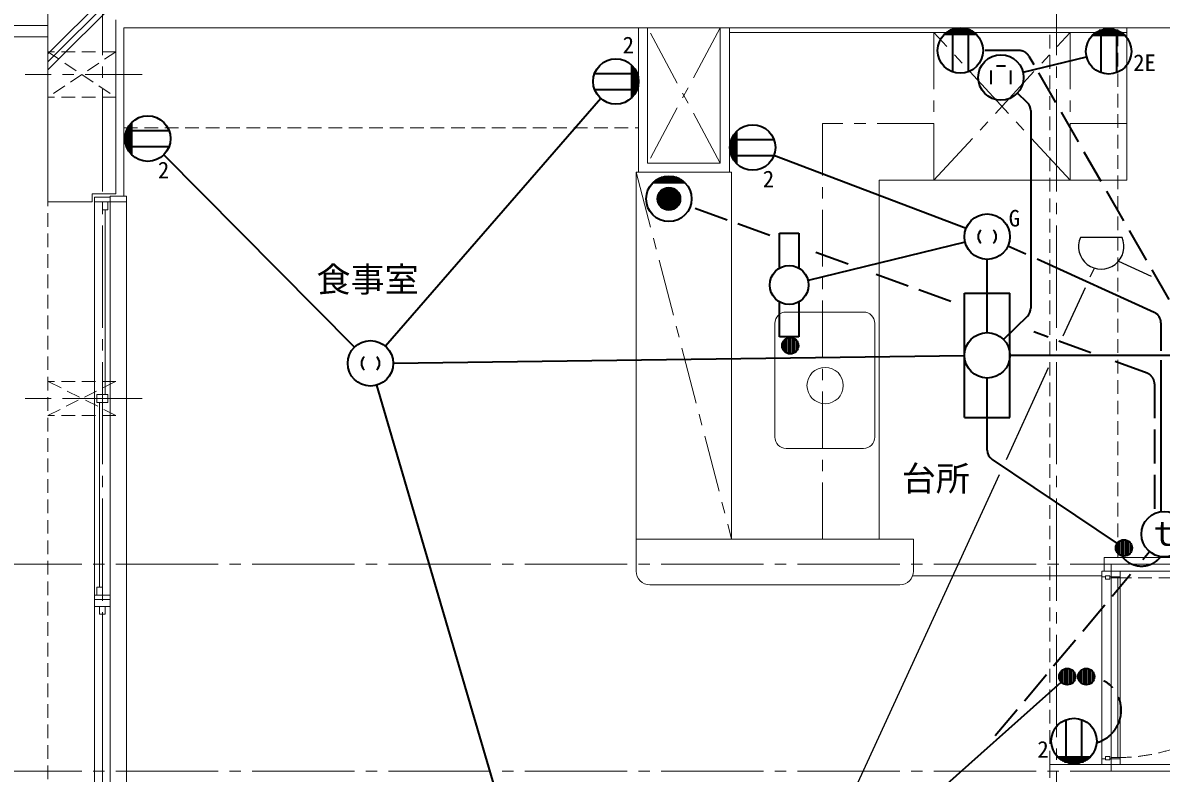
# Model space of a CAD drawing. Units: millimetres at full size, sheet at 1:50; details may follow other scales. Extents: x -9674 to 9699, y -6794 to 6791.
# Drawn here: x -7153 to -2142, y 454 to 3755 of the extents above; entities that cross this region are included whole.
import ezdxf
from ezdxf.enums import TextEntityAlignment as Align

# ---------------------------------------------------------------- set-up
doc = ezdxf.new("R2010")
doc.units = ezdxf.units.MM
doc.header["$LTSCALE"] = 50
for name, pattern in [('CHAIN1', [8, 5, -1, 1, -1]), ('CHAIN2', [12, 9, -1, 1, -1]), ('DASHED1', [1.8, 1.2, -0.6]), ('DASHED3', [4, 3, -1])]:
    doc.linetypes.add(name, pattern=pattern)
for name, color, linetype, lineweight in [('1-0_芯', 134, 'CHAIN2', 9), ('1-1_躯体', 134, 'Continuous', 9), ('1-2_間仕切', 134, 'Continuous', 9), ('1-3_建具', 134, 'Continuous', 9), ('1-5_設備', 134, 'Continuous', 9), ('1-6_ﾊﾞﾙｺﾆｰ・階段', 134, 'Continuous', 9), ('1-7_その他', 134, 'DASHED1', 9), ('1-8_ハッチ', 134, 'Continuous', 9), ('1-C_梁', 134, 'DASHED1', 9), ('2-0_芯', 2, 'Continuous', 35), ('2-E', 2, 'Continuous', 35), ('3-3', 1, 'Continuous', 25), ('3-E', 3, 'Continuous', 35)]:
    doc.layers.add(name, color=color, linetype=linetype, lineweight=lineweight)
doc.layers.add('1-A_文字', color=134, linetype='Continuous')
doc.styles.add('ＭＳ ゴシック', font='')
doc.styles.get('ＭＳ ゴシック').set_extended_font_data('MS Gothic')

msp = doc.modelspace()

# ---------------------------------------------------------------- linework, layer by layer
at = {"layer": '1-0_芯'}
for p, q in [((-6802.5, -3587.09), (-6802.5, 4842.91)), ((-2602.5, -3587.09), (-2602.5, 4842.91)), ((-8542.5, 1372.91), (8067.5, 1372.91)), ((-2362.5, 462.91), (-2362.5, 1372.91)), ((-8542.5, 462.91), (2697.5, 462.91))]:
    msp.add_line(p, q, dxfattribs=at)
at = {"layer": '1-1_躯体'}
for p, q in [((-7042.5, 2967.91), (-7042.5, 3952.91)), ((-6742.5, 3002.91), (-6742.5, 3767.91)), ((-6847.5, 2967.91), (-7042.5, 2967.91)), ((-6847.5, 3002.91), (-6847.5, 2967.91)), ((-6742.5, 3002.91), (-6847.5, 3002.91))]:
    msp.add_line(p, q, dxfattribs=at)
at = {"layer": '1-2_間仕切'}
for p, q in [((-4402.5, 3732.91), (-4402.5, 3137.91)), ((-4082.5, 3732.91), (-4082.5, 3137.91)), ((-4042.5, 3732.91), (-4042.5, 3097.91)), ((-4402.5, 3137.91), (-4082.5, 3137.91)), ((-2392.5, 1342.91), (-2392.5, 1402.91)), ((-2392.5, 1402.91), (-1382.5, 1402.91)), ((-752.5, 1342.91), (-2392.5, 1342.91)), ((-2632.5, 492.91), (117.5, 492.91)), ((-2632.5, 432.91), (-2632.5, 492.91))]:
    msp.add_line(p, q, dxfattribs=at)
msp.add_lwpolyline([(-4442.5, 3732.91), (-4442.5, 3097.91), (-4042.5, 3097.91)], dxfattribs=at)
at = {"layer": '1-3_建具'}
for p, q in [((-6837.5, 2987.91), (-6837.5, 2952.91)), ((-6837.5, 2987.91), (-6767.5, 2987.91)), ((-6767.5, 2967.91), (-6837.5, 2967.91)), ((-6802.5, 2932.91), (-6802.5, 2967.91)), ((-6778.5, 2932.91), (-6778.5, 2967.91)), ((-6767.5, 2992.91), (-6767.5, 2967.91)), ((-6695.5, 2992.91), (-6767.5, 2992.91)), ((-6767.5, 2952.91), (-6767.5, 2967.91)), ((-6695.5, -1462.09), (-6695.5, 2967.91)), ((-6837.5, 2952.91), (-6837.5, 1252.91)), ((-6778.5, 2932.91), (-6802.5, 2932.91)), ((-6790.5, 2932.91), (-6790.5, 2120.41)), ((-6767.5, 2952.91), (-6767.5, 1252.91)), ((-6778.5, 2120.41), (-6826.5, 2120.41)), ((-6826.5, 2120.41), (-6826.5, 2085.41)), ((-6802.5, 2120.41), (-6802.5, 2085.41)), ((-6940.98, 2102.91), (-6664.02, 2102.91)), ((-6814.5, 1272.91), (-6814.5, 2085.41)), ((-2322.5, 1342.91), (-2402.5, 1342.91)), ((-2402.5, 1342.91), (-2402.5, 1317.91)), ((-2387.5, 1317.91), (-2402.5, 1317.91)), ((-2402.5, 517.91), (-2402.5, 1317.91)), ((-2387.5, 1307.91), (-2387.5, 1322.91)), ((-2387.5, 1322.91), (-2367.5, 1322.91)), ((-2367.5, 1307.91), (-2387.5, 1307.91)), ((-2367.5, 1322.91), (-2367.5, 1307.91)), ((-2362.5, 1312.91), (-2332.5, 1312.91)), ((-2362.5, 522.91), (-2362.5, 1312.91)), ((-2332.5, 1312.91), (-2332.5, 522.91)), ((-2322.5, 1342.91), (-2322.5, 1317.91)), ((-6837.5, 1172.91), (-6837.5, 1252.91)), ((-6826.5, 1272.91), (-6802.5, 1272.91)), ((-6826.5, 1272.91), (-6826.5, 1237.91)), ((-6802.5, 1272.91), (-6802.5, 1237.91)), ((-6767.5, 1252.91), (-6767.5, 1172.91)), ((-6767.5, 1237.91), (-6837.5, 1237.91)), ((-6837.5, 1217.91), (-6767.5, 1217.91)), ((-6767.5, 1187.91), (-6837.5, 1187.91)), ((-6837.5, 1172.91), (-6837.5, 332.91)), ((-6814.5, 1152.91), (-6814.5, 1187.91)), ((-6790.5, 1152.91), (-6814.5, 1152.91)), ((-6802.5, 352.91), (-6802.5, 1152.91)), ((-6790.5, 1152.91), (-6790.5, 1187.91)), ((-6767.5, 1172.91), (-6767.5, 332.91)), ((-2402.5, 517.91), (-2402.5, 492.91)), ((-2387.5, 517.91), (-2402.5, 517.91)), ((-2367.5, 527.91), (-2387.5, 527.91)), ((-2387.5, 512.91), (-2387.5, 527.91)), ((-2367.5, 512.91), (-2387.5, 512.91)), ((-2367.5, 512.91), (-2367.5, 527.91)), ((-2367.5, 517.91), (-2322.5, 517.91)), ((-2332.5, 522.91), (-2362.5, 522.91))]:
    msp.add_line(p, q, dxfattribs=at)
at = {"layer": '1-3_建具', "linetype": 'DASHED1'}
msp.add_line((-2332.5, 1312.91), (-1542.5, 1312.91), dxfattribs=at)
at = {"layer": '1-3_建具'}
for points in [[(-6695.5, 2992.91), (-6695.5, 2967.91), (-6767.5, 2967.91)], [(-6778.5, 2120.41), (-6778.5, 2085.41), (-6826.5, 2085.41)], [(-2367.5, 1317.91), (-2322.5, 1317.91), (-2322.5, 517.91)], [(-2322.5, 517.91), (-2322.5, 492.91), (-2402.5, 492.91)]]:
    msp.add_lwpolyline(points, dxfattribs=at)
at = {"layer": '1-3_建具', "linetype": 'DASHED1'}
msp.add_arc((-2332.5, 1312.91), 790, 270, 360, dxfattribs=at)
at = {"layer": '1-5_設備'}
for p, q in [((-2292.5, 3712.91), (-4042.5, 3712.91)), ((-2292.5, 3732.91), (-2292.5, 3062.91)), ((-4452.5, 3097.91), (-4442.5, 3097.91)), ((-4452.5, 1342.91), (-4452.5, 3097.91)), ((-4042.5, 3097.91), (-4032.5, 3097.91)), ((-4032.5, 1482.91), (-4032.5, 3097.91)), ((-2292.5, 3062.91), (-3382.5, 3062.91)), ((-3382.5, 1482.91), (-3382.5, 3062.91)), ((-3792.5, 2482.91), (-3452.5, 2482.91)), ((-3842.5, 1932.91), (-3842.5, 2432.91)), ((-3402.5, 2432.91), (-3402.5, 1932.91)), ((-3792.5, 1882.91), (-3452.5, 1882.91)), ((-3235.93, 1322.91), (-2402.5, 1322.91)), ((-3292.5, 1282.91), (-4392.5, 1282.91))]:
    msp.add_line(p, q, dxfattribs=at)
at = {"layer": '1-5_設備', "linetype": 'CHAIN1'}
for p, q in [((-3142.5, 3712.91), (-3142.5, 3062.91)), ((-3142.5, 3062.91), (-2542.5, 3712.91)), ((-2542.5, 3062.91), (-3142.5, 3712.91)), ((-2542.5, 3712.91), (-2542.5, 3062.91)), ((-3142.5, 3312.91), (-3632.5, 3312.91)), ((-3632.5, 1482.91), (-3632.5, 3312.91)), ((-2292.5, 3312.91), (-2542.5, 3312.91)), ((-4452.5, 3097.91), (-4032.5, 1482.91))]:
    msp.add_line(p, q, dxfattribs=at)
at = {"layer": '1-5_設備'}
msp.add_lwpolyline([(-3232.5, 1342.91), (-3232.5, 1482.91), (-4452.5, 1482.91)], dxfattribs=at)
msp.add_circle((-3620.87, 2159.54), 80, dxfattribs=at)
for centre, radius, start, end in [((-3792.5, 2432.91), 50, 90, 180), ((-3452.5, 2432.91), 50, 0, 90), ((-3792.5, 1932.91), 50, 180, 270), ((-3452.5, 1932.91), 50, 270, 0), ((-4392.5, 1342.91), 60, 180, 270), ((-3292.5, 1342.91), 60, 270, 0)]:
    msp.add_arc(centre, radius, start, end, dxfattribs=at)
at = {"layer": '1-6_ﾊﾞﾙｺﾆｰ・階段'}
for p, q in [((-7988.9, 3742.91), (-7042.5, 3742.91)), ((-7962.1, 3692.91), (-7042.5, 3692.91))]:
    msp.add_line(p, q, dxfattribs=at)
at = {"layer": '1-7_その他', "linetype": 'CHAIN1'}
for p, q in [((-4082.5, 3732.91), (-4402.5, 3137.91)), ((-4082.5, 3137.91), (-4402.5, 3732.91)), ((-6627.5, 3527.91), (-7142.5, 3527.91)), ((-6627.5, 2102.91), (-7142.5, 2102.91))]:
    msp.add_line(p, q, dxfattribs=at)
at = {"layer": '1-7_その他'}
for p, q in [((-6742.5, 3627.91), (-7042.5, 3427.91)), ((-6742.5, 3427.91), (-7042.5, 3427.91)), ((-6742.5, 2177.91), (-7042.5, 2177.91)), ((-7042.5, 2027.91), (-6742.5, 2177.91)), ((-6742.5, 2027.91), (-7042.5, 2177.91)), ((-6742.5, 2027.91), (-7042.5, 2027.91))]:
    msp.add_line(p, q, dxfattribs=at)
msp.add_lwpolyline([(-6742.5, 3627.91), (-7042.5, 3627.91), (-6742.5, 3427.91)], dxfattribs=at)
at = {"layer": '1-8_ハッチ'}
for p, q in [((-7042.5, 3547.68), (-6637.27, 3952.91)), ((-7042.5, 3583.04), (-6672.63, 3952.91)), ((-7042.5, 3618.39), (-6707.98, 3952.91)), ((-6707.5, 2992.91), (-6707.5, 3732.91)), ((6022.5, 3732.91), (-6707.5, 3732.91))]:
    msp.add_line(p, q, dxfattribs=at)
at = {"layer": '1-C_梁'}
for p, q in [((-2632.5, 492.91), (-2632.5, 3712.91)), ((-2332.5, 1402.91), (-2332.5, 3712.91)), ((-6707.5, 3292.91), (-4442.5, 3292.91)), ((-7042.5, -1462.09), (-7042.5, 2967.91))]:
    msp.add_line(p, q, dxfattribs=at)
at = {"layer": '2-0_芯'}
for p, q in [((-2964.34, 3712.27), (-3086.96, 3712.27)), ((-2972.97, 3718.27), (-3078.33, 3718.27)), ((-2984.19, 3724.27), (-3067.12, 3724.27)), ((-3060.65, 3726.95), (-3060.65, 3539.56)), ((-3001.33, 3730.27), (-3049.97, 3730.27)), ((-2990.65, 3726.95), (-2990.65, 3539.56)), ((-2311.53, 3708.81), (-2434.15, 3708.81)), ((-2320.17, 3714.81), (-2425.52, 3714.81)), ((-2331.38, 3720.81), (-2414.31, 3720.81)), ((-2407.84, 3723.49), (-2407.84, 3536.1)), ((-2348.52, 3726.81), (-2397.17, 3726.81)), ((-2337.84, 3723.49), (-2337.84, 3536.1)), ((-2954.24, 3703.27), (-3097.07, 3703.27)), ((-2957.31, 3706.27), (-3093.99, 3706.27)), ((-2301.43, 3699.81), (-2444.26, 3699.81)), ((-2304.5, 3702.81), (-2441.19, 3702.81)), ((-4471.97, 3425.76), (-4471.97, 3568.59)), ((-4468.97, 3428.83), (-4468.97, 3565.52)), ((-4462.97, 3435.86), (-4462.97, 3558.48)), ((-2749.98, 3538.38), (-2470.05, 3606.23)), ((-4635.68, 3532.17), (-4448.29, 3532.17)), ((-4456.97, 3444.5), (-4456.97, 3549.85)), ((-4450.97, 3455.71), (-4450.97, 3538.64)), ((-4444.97, 3472.85), (-4444.97, 3521.5)), ((-4635.68, 3462.17), (-4448.29, 3462.17)), ((-4607.69, 3421.77), (-5556.71, 2332.65)), ((-2731.01, 3405.12), (-2774.47, 3446.17)), ((-2715.34, 3368.77), (-2715.34, 2500.37)), ((-6675.56, 3177.51), (-6675.56, 3314.19)), ((-6672.55, 3174.43), (-6672.55, 3317.26)), ((-6699.56, 3221.53), (-6699.56, 3270.17)), ((-6696.24, 3280.85), (-6508.84, 3280.85)), ((-6693.56, 3204.38), (-6693.56, 3287.31)), ((-6687.56, 3193.17), (-6687.56, 3298.53)), ((-6681.56, 3184.54), (-6681.56, 3307.16)), ((-4024.83, 3154.07), (-4024.83, 3259.43)), ((-4018.83, 3145.44), (-4018.83, 3268.06)), ((-4012.83, 3138.41), (-4012.83, 3275.09)), ((-4009.83, 3135.33), (-4009.83, 3278.16)), ((-6696.24, 3210.85), (-6508.84, 3210.85)), ((-4036.83, 3182.43), (-4036.83, 3231.07)), ((-4033.51, 3241.75), (-3846.12, 3241.75)), ((-4030.83, 3165.28), (-4030.83, 3248.21)), ((-5692.8, 2328.27), (-6532.12, 3174.82)), ((-4033.51, 3171.75), (-3846.12, 3171.75)), ((-3000.9, 2849.74), (-3846.33, 3171.2)), ((-3004.58, 2790.53), (-3696.22, 2622)), ((-2736.87, 2736.93), (-2816.35, 2772.94)), ((-2907.43, 2392.29), (-2907.43, 2714.21)), ((-2171.96, 2481), (-2687.84, 2714.72)), ((-3007.43, 2565.28), (-2807.44, 2565.28)), ((-3007.43, 2019.3), (-3007.43, 2565.28)), ((-2807.44, 2019.3), (-2807.44, 2565.28)), ((-2730.46, 2464.54), (-2835.77, 2362.04)), ((-2142.59, 2435.46), (-2142.59, 2311.52)), ((-3803.42, 2356.21), (-3803.42, 2313)), ((-3793.82, 2365.07), (-3793.82, 2304.15)), ((-3784.22, 2369.31), (-3784.22, 2299.91)), ((-3774.62, 2370.62), (-3774.62, 2298.6)), ((-3765.01, 2369.31), (-3765.01, 2299.91)), ((-3755.41, 2365.07), (-3755.41, 2304.15)), ((-3745.81, 2356.21), (-3745.81, 2313)), ((-5522.41, 2258.55), (-3007.43, 2291)), ((-694.77, 2292.29), (-2807.44, 2292.29)), ((-2142.59, 2271.39), (-2142.59, 1604.77)), ((-4694.19, -904.76), (-5594.23, 2161.31)), ((-2907.43, 1875.83), (-2907.43, 2192.3)), ((-3007.43, 2019.3), (-2807.44, 2019.3)), ((-2885.31, 1834.33), (-2335.57, 1465.03)), ((-2334.49, 1423.35), (-2334.49, 1466.56)), ((-2324.89, 1414.49), (-2324.89, 1475.41)), ((-2315.28, 1410.25), (-2315.28, 1479.66)), ((-2305.68, 1408.95), (-2305.68, 1480.96)), ((-2296.08, 1410.25), (-2296.08, 1479.66)), ((-2286.48, 1414.49), (-2286.48, 1475.41)), ((-2276.88, 1423.35), (-2276.88, 1466.56)), ((-2574.26, 848.36), (-2574.26, 909.28)), ((-2564.65, 844.12), (-2564.65, 913.52)), ((-2555.05, 842.81), (-2555.05, 914.83)), ((-2545.45, 844.12), (-2545.45, 913.52)), ((-2535.85, 848.36), (-2535.85, 909.28)), ((-2490.91, 848.36), (-2490.91, 909.28)), ((-2481.3, 844.12), (-2481.3, 913.52)), ((-2471.7, 842.81), (-2471.7, 914.83)), ((-2462.1, 844.12), (-2462.1, 913.52)), ((-2452.5, 848.36), (-2452.5, 909.28)), ((-4591.35, -934.21), (-2581.94, 854.88)), ((-2583.86, 857.21), (-2583.86, 900.42)), ((-2526.25, 857.21), (-2526.25, 900.42)), ((-2500.51, 857.21), (-2500.51, 900.42)), ((-2442.9, 857.21), (-2442.9, 900.42)), ((-2560.46, 501.82), (-2560.46, 689.22)), ((-2490.46, 501.82), (-2490.46, 689.22)), ((-2596.87, 525.5), (-2454.04, 525.5)), ((-2593.8, 522.5), (-2457.11, 522.5)), ((-2586.77, 516.5), (-2464.15, 516.5)), ((-2578.13, 510.5), (-2472.78, 510.5)), ((-2566.92, 504.5), (-2483.99, 504.5)), ((-2549.78, 498.5), (-2501.13, 498.5))]:
    msp.add_line(p, q, dxfattribs=at)
for centre, radius in [((-3025.65, 3633.26), 100.02), ((-2372.84, 3629.79), 100.02), ((-2847.16, 3514.83), 100), ((-4541.99, 3497.17), 100.02), ((-6602.54, 3245.85), 100.02), ((-3939.81, 3206.75), 100.02), ((-2907.43, 2814.2), 100), ((-5622.4, 2257.26), 100), ((-3774.62, 2334.61), 36.01), ((-2907.43, 2292.29), 100), ((-2305.68, 1444.95), 36.01), ((-2555.05, 878.82), 36.01), ((-2471.7, 878.82), 36.01), ((-2525.46, 595.52), 100.02)]:
    msp.add_circle(centre, radius, dxfattribs=at)
for centre, radius, start, end in [((-2765.34, 3368.77), 50, 0, 46.63531), ((-2907.35, 2814.2), 40.08, 134.60825, 225.39172), ((-2907.51, 2814.2), 40.08, 314.60825, 45.39172), ((-2765.34, 2500.37), 50, 314.22578, 0), ((-2192.59, 2435.46), 50, 0, 65.62771), ((-5622.32, 2257.26), 40.08, 134.60825, 225.39172), ((-5622.48, 2257.26), 40.08, 314.60825, 45.39172), ((-2857.43, 1875.83), 50, 180, 236.10827)]:
    msp.add_arc(centre, radius, start, end, dxfattribs=at)
at = {"layer": '2-0_芯', "linetype": 'CHAIN1'}
for centre, radius, start, end in [((-2228.37, 1472.38), 107.11, 215.55598, 322.28414), ((-2465.83, 731.1), 148.11, 285.72973, 78.29903)]:
    msp.add_arc(centre, radius, start, end, dxfattribs=at)
at = {"layer": '2-E', "linetype": 'DASHED3'}
for p, q in [((-2767.09, 3633.26), (-2925.63, 3633.26)), ((-2723.75, 3608.19), (-2703.01, 3572.13)), ((-2681.61, 3534.92), (-1978.67, 2312.92))]:
    msp.add_line(p, q, dxfattribs=at)
at = {"layer": '2-E'}
for p, q in [((-2827.16, 3564.17), (-2867.16, 3564.17)), ((-2890.24, 3484.83), (-2890.24, 3544.83)), ((-2804.09, 3484.83), (-2804.09, 3544.83)), ((-3822.06, 2829.8), (-3736.55, 2829.8)), ((-3822.06, 2675.81), (-3822.06, 2829.8)), ((-3736.55, 2829.8), (-3736.55, 2675.81)), ((-3822.06, 2373.71), (-3822.06, 2527.7)), ((-3736.55, 2527.7), (-3736.55, 2373.71)), ((-3736.55, 2373.71), (-3822.06, 2373.71))]:
    msp.add_line(p, q, dxfattribs=at)
msp.add_circle((-3779.31, 2601.75), 85.52, dxfattribs=at)
at = {"layer": '2-E', "linetype": 'DASHED3'}
msp.add_arc((-2767.09, 3583.26), 50, 29.90905, 90, dxfattribs=at)
at = {"layer": '3-3'}
for p, q in [((-2497.56, 2811.5), (-2314.19, 2811.5)), ((-2329.59, 2706.79), (-2185.22, 2641.14)), ((-2453.64, 2637.67), (-2435.96, 2676.1)), ((-2572.86, 2378.58), (-2475.34, 2590.51)), ((-2823.28, 1834.32), (-2637.22, 2238.7)), ((-3729.85, -135.96), (-2853.52, 1768.6))]:
    msp.add_line(p, q, dxfattribs=at)
msp.add_arc((-2405.88, 2771.5), 100.03, 156.4305, 23.56947, dxfattribs=at)
at = {"layer": '3-E'}
for p, q in [((-4243.56, 3056.94), (-4373.54, 3056.94)), ((-4251.32, 3062.94), (-4365.79, 3062.94)), ((-4261.06, 3068.94), (-4356.05, 3068.94)), ((-4274.44, 3074.94), (-4342.67, 3074.94)), ((-4237.14, 3050.94), (-4379.97, 3050.94)), ((-4348.55, 2950.94), (-4348.55, 3010.94)), ((-4343.55, 2945.24), (-4343.55, 3016.65)), ((-4338.55, 2940.94), (-4338.55, 3020.94)), ((-4333.55, 2937.64), (-4333.55, 3024.25)), ((-4328.55, 2935.12), (-4328.55, 3026.77)), ((-4323.55, 2933.25), (-4323.55, 3028.64)), ((-4318.55, 2931.95), (-4318.55, 3029.93)), ((-4313.55, 2931.19), (-4313.55, 3030.69)), ((-4308.55, 2930.94), (-4308.55, 3030.94)), ((-4303.55, 2931.19), (-4303.55, 3030.69)), ((-4298.55, 2931.95), (-4298.55, 3029.93)), ((-4293.55, 2933.25), (-4293.55, 3028.64)), ((-4288.55, 2935.12), (-4288.55, 3026.77)), ((-4283.55, 2937.64), (-4283.55, 3024.25)), ((-4278.55, 2940.94), (-4278.55, 3020.94)), ((-4273.55, 2945.24), (-4273.55, 3016.65)), ((-4268.55, 2950.94), (-4268.55, 3010.94)), ((-4353.55, 2959.15), (-4353.55, 3002.74)), ((-4263.55, 2959.15), (-4263.55, 3002.74))]:
    msp.add_line(p, q, dxfattribs=at)
at = {"layer": '3-E', "linetype": 'DASHED3'}
for p, q in [((-3864.57, 2819.04), (-4214.6, 2946.68)), ((-3520.29, 2693.5), (-3704.1, 2760.53)), ((-3068.08, 2528.6), (-3427.12, 2659.52)), ((-2452.01, 2303.94), (-2702.83, 2395.4)), ((-2204.04, 2213.52), (-2384.84, 2279.45)), ((-2171.17, 2166.54), (-2171.17, 1596.29)), ((-2222.02, 1394.53), (-2193.01, 1429.12)), ((-2872.12, 619.4), (-2276.68, 1329.35))]:
    msp.add_line(p, q, dxfattribs=at)
at = {"layer": '3-E'}
for centre, radius in [((-4308.55, 2980.94), 100), ((-4308.55, 2980.94), 50), ((-2128.75, 1505.74), 100)]:
    msp.add_circle(centre, radius, dxfattribs=at)
at = {"layer": '3-E', "linetype": 'DASHED3'}
msp.add_arc((-2221.17, 2166.54), 50, 360, 69.96516, dxfattribs=at)

# ---------------------------------------------------------------- texts
at = {"layer": '1-A_文字', "style": 'ＭＳ ゴシック'}
for s, p in [('食事室', (-5859.87, 2538.38)), ('台所', (-3283.6, 1662.58))]:
    msp.add_text(s, height=110, dxfattribs=at).set_placement(p, align=Align.BOTTOM_LEFT)
at = {"layer": '2-0_芯', "color": 7, "style": 'ＭＳ ゴシック'}
for s, p in [('2', (-4512.11, 3599.23)), ('2E', (-2264.9, 3521.02)), ('2', (-6557.97, 3048.8)), ('2', (-3895.24, 3009.7)), ('2', (-2686.65, 500.11))]:
    msp.add_text(s, height=73.31, dxfattribs=at).set_placement(p, align=Align.BOTTOM_LEFT)
at = {"layer": '2-E', "color": 7, "style": 'ＭＳ ゴシック'}
for s, height, p in [('G', 73.31, (-2813.3, 2836.95)), ('ｔ', 110, (-2203.75, 1421.67))]:
    msp.add_text(s, height=height, dxfattribs=at).set_placement(p, align=Align.BOTTOM_LEFT)

doc.saveas('drawing.dxf')
